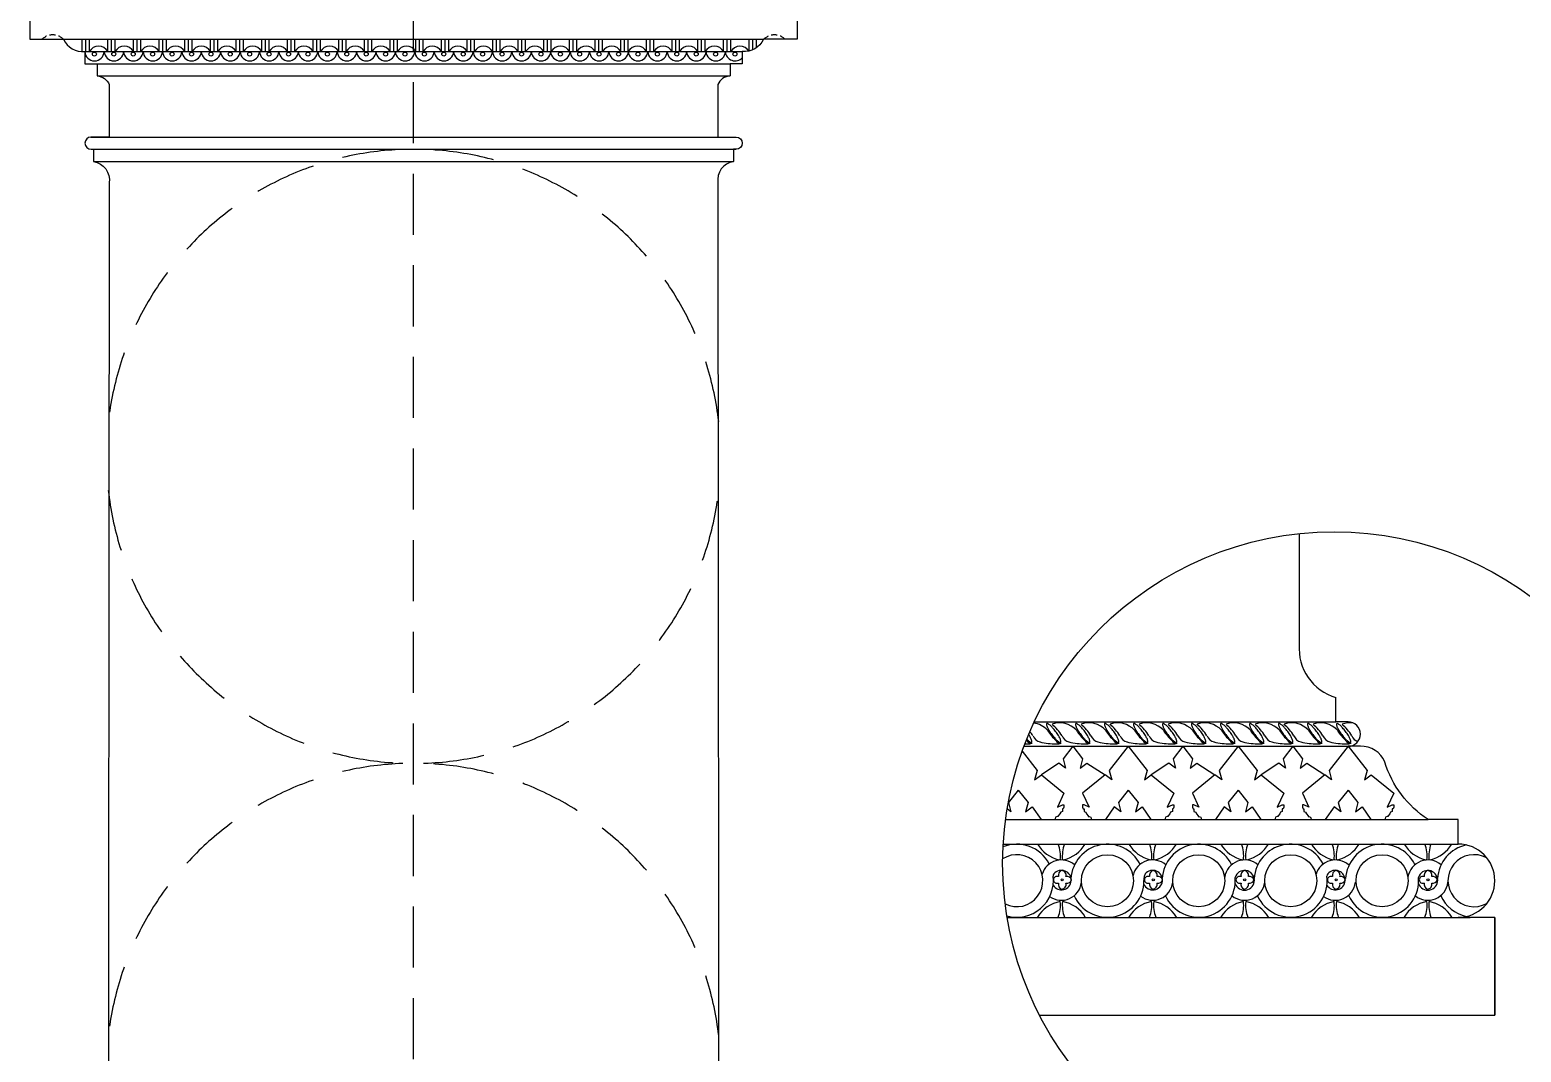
# Model space of a CAD drawing. Extents: x 140 to 2512, y 69 to 3554.
# Drawn here: x 361 to 1582, y 586 to 1423 of the extents above; entities that cross this region are included whole.
import ezdxf

# ---------------------------------------------------------------- set-up
doc = ezdxf.new("R2010")
doc.units = 0
doc.header["$LTSCALE"] = 10
doc.header["$MEASUREMENT"] = 0
doc.linetypes.add('HIDDEN', pattern=[0.375, 0.25, -0.125])
for name, color, linetype in [('3', 3, 'CONTINUOUS'), ('4', 4, 'CONTINUOUS'), ('7', 7, 'CONTINUOUS'), ('BH', 3, 'CONTINUOUS')]:
    doc.layers.add(name, color=color, linetype=linetype)

msp = doc.modelspace()

# ---------------------------------------------------------------- linework, layer by layer
at = {"layer": '3', "linetype": 'HIDDEN', "ltscale": 20}
msp.add_line((675.4, 205.5), (675.4, 3554.4), dxfattribs=at)
at = {"layer": '3'}
for p, q in [((406.4, 1405.5), (944.5, 1405.5)), ((413.4, 1315.5), (937.4, 1315.5)), ((1159.9, 776.7), (1505.8, 776.7)), ((1158, 756.7), (1530.4, 756.7))]:
    msp.add_line(p, q, dxfattribs=at)
for points in [[(1205.1, 840, 0.280919), (1205.3, 840.6, 0.066421), (1204.6, 843.1, 0.030503), (1203.2, 845.6, 0.022024), (1201, 848.8, 0.022024), (1198.5, 851.9, 0.030503), (1196.5, 853.9, 0.066421), (1194.3, 855.3, 0.280919), (1193.7, 855.3, 0.280919), (1193.4, 854.6, 0.066421), (1194.2, 852.2, 0.030503), (1195.5, 849.7, 0.022024), (1197.8, 846.4, 0.022024), (1200.3, 843.4, 0.030503), (1202.3, 841.4, 0.066421), (1204.4, 839.9, 0.280919)], [(1228.8, 840, 0.280919), (1229.1, 840.6, 0.066421), (1228.3, 843.1, 0.030503), (1227, 845.6, 0.022024), (1224.8, 848.8, 0.022024), (1222.3, 851.9, 0.030503), (1220.2, 853.9, 0.066421), (1218.1, 855.3, 0.280919), (1217.4, 855.3, 0.280919), (1217.2, 854.6, 0.066421), (1217.9, 852.2, 0.030503), (1219.3, 849.7, 0.022024), (1221.5, 846.4, 0.022024), (1224, 843.4, 0.030503), (1226, 841.4, 0.066421), (1228.2, 839.9, 0.280919)], [(1252.6, 840, 0.280919), (1252.8, 840.6, 0.066421), (1252, 843.1, 0.030503), (1250.7, 845.6, 0.022024), (1248.5, 848.8, 0.022024), (1246, 851.9, 0.030503), (1244, 853.9, 0.066421), (1241.8, 855.3, 0.280919), (1241.1, 855.3, 0.280919), (1240.9, 854.6, 0.066421), (1241.7, 852.2, 0.030503), (1243, 849.7, 0.022024), (1245.2, 846.4, 0.022024), (1247.7, 843.4, 0.030503), (1249.7, 841.4, 0.066421), (1251.9, 839.9, 0.280919)], [(1276.3, 840, 0.280919), (1276.5, 840.6, 0.066421), (1275.8, 843.1, 0.030503), (1274.4, 845.6, 0.022024), (1272.2, 848.8, 0.022024), (1269.7, 851.9, 0.030503), (1267.7, 853.9, 0.066421), (1265.5, 855.3, 0.280919), (1264.9, 855.3, 0.280919), (1264.6, 854.6, 0.066421), (1265.4, 852.2, 0.030503), (1266.7, 849.7, 0.022024), (1269, 846.4, 0.022024), (1271.4, 843.4, 0.030503), (1273.5, 841.4, 0.066421), (1275.6, 839.9, 0.280919)], [(1300, 840, 0.280919), (1300.3, 840.6, 0.066421), (1299.5, 843.1, 0.030503), (1298.2, 845.6, 0.022024), (1295.9, 848.8, 0.022024), (1293.5, 851.9, 0.030503), (1291.4, 853.9, 0.066421), (1289.3, 855.3, 0.280919), (1288.6, 855.3, 0.280919), (1288.4, 854.6, 0.066421), (1289.1, 852.2, 0.030503), (1290.5, 849.7, 0.022024), (1292.7, 846.4, 0.022024), (1295.2, 843.4, 0.030503), (1297.2, 841.4, 0.066421), (1299.4, 839.9, 0.280919)], [(1323.8, 840, 0.280919), (1324, 840.6, 0.066421), (1323.2, 843.1, 0.030503), (1321.9, 845.6, 0.022024), (1319.7, 848.8, 0.022024), (1317.2, 851.9, 0.030503), (1315.2, 853.9, 0.066421), (1313, 855.3, 0.280919), (1312.3, 855.3, 0.280919), (1312.1, 854.6, 0.066421), (1312.9, 852.2, 0.030503), (1314.2, 849.7, 0.022024), (1316.4, 846.4, 0.022024), (1318.9, 843.4, 0.030503), (1320.9, 841.4, 0.066421), (1323.1, 839.9, 0.280919)], [(1347.5, 840, 0.280919), (1347.7, 840.6, 0.066421), (1347, 843.1, 0.030503), (1345.6, 845.6, 0.022024), (1343.4, 848.8, 0.022024), (1340.9, 851.9, 0.030503), (1338.9, 853.9, 0.066421), (1336.7, 855.3, 0.280919), (1336.1, 855.3, 0.280919), (1335.8, 854.6, 0.066421), (1336.6, 852.2, 0.030503), (1337.9, 849.7, 0.022024), (1340.2, 846.4, 0.022024), (1342.6, 843.4, 0.030503), (1344.7, 841.4, 0.066421), (1346.8, 839.9, 0.280919)], [(1371.2, 840, 0.280919), (1371.5, 840.6, 0.066421), (1370.7, 843.1, 0.030503), (1369.4, 845.6, 0.022024), (1367.1, 848.8, 0.022024), (1364.7, 851.9, 0.030503), (1362.6, 853.9, 0.066421), (1360.5, 855.3, 0.280919), (1359.8, 855.3, 0.280919), (1359.6, 854.6, 0.066421), (1360.3, 852.2, 0.030503), (1361.7, 849.7, 0.022024), (1363.9, 846.4, 0.022024), (1366.4, 843.4, 0.030503), (1368.4, 841.4, 0.066421), (1370.6, 839.9, 0.280919)], [(1395, 840, 0.280919), (1395.2, 840.6, 0.066421), (1394.4, 843.1, 0.030503), (1393.1, 845.6, 0.022024), (1390.9, 848.8, 0.022024), (1388.4, 851.9, 0.030503), (1386.4, 853.9, 0.066421), (1384.2, 855.3, 0.280919), (1383.5, 855.3, 0.280919), (1383.3, 854.6, 0.066421), (1384.1, 852.2, 0.030503), (1385.4, 849.7, 0.022024), (1387.6, 846.4, 0.022024), (1390.1, 843.4, 0.030503), (1392.1, 841.4, 0.066421), (1394.3, 839.9, 0.280919)], [(1418.7, 840, 0.280919), (1418.9, 840.6, 0.066421), (1418.2, 843.1, 0.030503), (1416.8, 845.6, 0.022024), (1414.6, 848.8, 0.022024), (1412.1, 851.9, 0.030503), (1410.1, 853.9, 0.066421), (1407.9, 855.3, 0.280919), (1407.3, 855.3, 0.280919), (1407, 854.6, 0.066421), (1407.8, 852.2, 0.030503), (1409.1, 849.7, 0.022024), (1411.4, 846.4, 0.022024), (1413.8, 843.4, 0.030503), (1415.9, 841.4, 0.066421), (1418, 839.9, 0.280919)], [(1442.4, 840, 0.280919), (1442.7, 840.6, 0.066421), (1441.9, 843.1, 0.030503), (1440.6, 845.6, 0.022024), (1438.3, 848.8, 0.022024), (1435.8, 851.9, 0.030503), (1433.8, 853.9, 0.066421), (1431.7, 855.3, 0.280919), (1431, 855.3, 0.280919), (1430.8, 854.6, 0.066421), (1431.5, 852.2, 0.030503), (1432.9, 849.7, 0.022024), (1435.1, 846.4, 0.022024), (1437.6, 843.4, 0.030503), (1439.6, 841.4, 0.066421), (1441.8, 839.9, 0.280919)]]:
    msp.add_lwpolyline(points, format="xyb", close=True, dxfattribs=at)
msp.add_lwpolyline([(1177.3, 842.6, 0.018749), (1178.5, 841.4, 0.066421), (1180.7, 839.9, 0.280919), (1181.4, 840, 0.280919), (1181.6, 840.6, 0.066421), (1180.8, 843.1, 0.030503), (1179.5, 845.6, 0.006205), (1178.9, 846.5, 0.006205)], format="xyb", dxfattribs=at)
for centre, radius in [((1243.4, 726.7), 21.3), ((1318.1, 726.7), 21.3), ((1393.4, 726.7), 21.3), ((1468.2, 726.7), 21.3), ((1206.3, 727.4), 0.919), ((1280.9, 727.4), 0.919), ((1355.7, 727.4), 0.919), ((1430.6, 727.4), 0.919), ((1505.7, 727.4), 0.919)]:
    msp.add_circle(centre, radius, dxfattribs=at)
at = {"layer": '3', "linetype": 'HIDDEN', "ltscale": 2}
for centre in [(380.1, 1406.6), (970.8, 1406.6)]:
    msp.add_arc(centre, 12.5, 45.4064, 134.5936, dxfattribs=at)
at = {"layer": '3', "linetype": 'HIDDEN', "ltscale": 20}
for centre, start, end in [((675.4, 1074.1), 6.5093, 173.4907), ((675.4, 1074.1), 186.3995, 353.6005), ((675.4, 571.4), 6.5093, 173.4907)]:
    msp.add_arc(centre, 251.4, start, end, dxfattribs=at)
at = {"layer": '3'}
for centre, radius, start, end in [((1180.7, 837.6), 18.3, 42.0276, 82.7446), ((1174.3, 825.6), 37.5, 31.7373, 50.6636), ((1204.4, 837.6), 18.3, 42.0276, 110.0452), ((1198, 825.6), 37.5, 31.7373, 50.6636), ((1228.2, 837.6), 18.3, 42.0276, 110.0452), ((1221.7, 825.6), 37.5, 31.7373, 50.6636), ((1251.9, 837.6), 18.3, 42.0276, 110.0452), ((1245.5, 825.6), 37.5, 31.7373, 50.6636), ((1275.6, 837.6), 18.3, 42.0276, 110.0452), ((1269.2, 825.6), 37.5, 31.7373, 50.6636), ((1299.4, 837.6), 18.3, 42.0276, 110.0452), ((1292.9, 825.6), 37.5, 31.7373, 50.6636), ((1323.1, 837.6), 18.3, 42.0276, 110.0452), ((1316.7, 825.6), 37.5, 31.7373, 50.6636), ((1346.8, 837.6), 18.3, 42.0276, 110.0452), ((1340.4, 825.6), 37.5, 31.7373, 50.6636), ((1370.5, 837.6), 18.3, 42.0276, 110.0452), ((1364.1, 825.6), 37.5, 31.7373, 50.6636), ((1394.3, 837.6), 18.3, 42.0276, 110.0452), ((1387.9, 825.6), 37.5, 31.7373, 50.6636), ((1418, 837.6), 18.3, 42.0276, 110.0452), ((1411.6, 825.6), 37.5, 31.7373, 50.6636), ((1441.7, 837.6), 18.3, 80.3851, 110.0452), ((1150.5, 825.6), 37.5, 31.7373, 38.4698), ((1190, 848.2), 8.05, 201.2177, 257.1306), ((1236.5, 877.7), 50.6, 213.4183, 225.965), ((1213.7, 848.2), 8.05, 201.2177, 257.1306), ((1260.2, 877.7), 50.6, 213.4183, 225.965), ((1237.4, 848.2), 8.05, 201.2177, 257.1306), ((1284, 877.7), 50.6, 213.4183, 225.965), ((1261.2, 848.2), 8.05, 201.2177, 257.1306), ((1307.7, 877.7), 50.6, 213.4183, 225.965), ((1284.9, 848.2), 8.05, 201.2177, 257.1306), ((1331.4, 877.7), 50.6, 213.4183, 225.965), ((1308.6, 848.2), 8.05, 201.2177, 257.1306), ((1355.2, 877.7), 50.6, 213.4183, 225.965), ((1332.4, 848.2), 8.05, 201.2177, 257.1306), ((1378.9, 877.7), 50.6, 213.4183, 225.965), ((1356.1, 848.2), 8.05, 201.2177, 257.1306), ((1402.6, 877.7), 50.6, 213.4183, 225.965), ((1379.8, 848.2), 8.05, 201.2177, 257.1306), ((1426.4, 877.7), 50.6, 213.4183, 225.965), ((1403.5, 848.2), 8.05, 201.2177, 257.1306), ((1450.1, 877.7), 50.6, 213.4183, 225.965), ((1427.3, 848.2), 8.05, 201.2177, 257.1306), ((1473.8, 877.7), 50.6, 213.4183, 225.965), ((1451, 848.2), 8.05, 201.2177, 250.4505), ((1175.8, 882.4), 43.6, 270.0513, 272.776), ((1212.8, 877.7), 50.6, 225.0391, 225.965), ((1180.9, 843.1), 3.8, 207.8844, 282.2501), ((1179, 845.5), 6.72, 260.2461, 293.9968), ((1199.5, 882.4), 43.6, 254.9119, 272.776), ((1204.7, 843.1), 3.8, 207.8844, 282.2501), ((1202.8, 845.5), 6.72, 260.2461, 293.9968), ((1223.2, 882.4), 43.6, 254.9119, 272.776), ((1228.4, 843.1), 3.8, 207.8844, 282.2501), ((1226.5, 845.5), 6.72, 260.2461, 293.9968), ((1247, 882.4), 43.6, 254.9119, 272.776), ((1252.1, 843.1), 3.8, 207.8844, 282.2501), ((1250.2, 845.5), 6.72, 260.2461, 293.9968), ((1270.7, 882.4), 43.6, 254.9119, 272.776), ((1275.9, 843.1), 3.8, 207.8844, 282.2501), ((1273.9, 845.5), 6.72, 260.2461, 293.9968), ((1294.4, 882.4), 43.6, 254.9119, 272.776), ((1299.6, 843.1), 3.8, 207.8844, 282.2501), ((1297.7, 845.5), 6.72, 260.2461, 293.9968), ((1318.2, 882.4), 43.6, 254.9119, 272.776), ((1323.3, 843.1), 3.8, 207.8844, 282.2501), ((1321.4, 845.5), 6.72, 260.2461, 293.9968), ((1341.9, 882.4), 43.6, 254.9119, 272.776), ((1347.1, 843.1), 3.8, 207.8844, 282.2501), ((1345.1, 845.5), 6.72, 260.2461, 293.9968), ((1365.6, 882.4), 43.6, 254.9119, 272.776), ((1370.8, 843.1), 3.8, 207.8844, 282.2501), ((1368.9, 845.5), 6.72, 260.2461, 293.9968), ((1389.4, 882.4), 43.6, 254.9119, 272.776), ((1394.5, 843.1), 3.8, 207.8844, 282.2501), ((1392.6, 845.5), 6.72, 260.2461, 293.9968), ((1413.1, 882.4), 43.6, 254.9119, 272.776), ((1418.3, 843.1), 3.8, 207.8844, 282.2501), ((1416.3, 845.5), 6.72, 260.2461, 293.9968), ((1436.8, 882.4), 43.6, 254.9119, 272.776), ((1442, 843.1), 3.8, 207.8844, 282.2501), ((1440.1, 845.5), 6.72, 260.2461, 293.9968), ((1169.2, 726.7), 21.3, 243.3898, 122.9435), ((1169.2, 726.7), 29.9, 27.4099, 112.2286), ((1209.8, 770.8), 27.6, 210.7907, 257.1824), ((1176.2, 746.8), 28.7, 354.1276, 20.1297), ((1235.1, 746.8), 28.7, 159.8703, 185.8724), ((1201.5, 770.8), 27.6, 282.8176, 329.2093), ((1243.4, 726.7), 29.9, 26.7718, 176.6486), ((1284.6, 770.8), 27.6, 210.7907, 257.1824), ((1251, 746.8), 28.7, 354.1276, 20.1297), ((1309.8, 746.8), 28.7, 159.8703, 185.8724), ((1276.2, 770.8), 27.6, 282.8176, 329.2093), ((1318.1, 726.7), 29.9, 26.1041, 176.6486), ((1359.8, 770.8), 27.6, 210.7907, 257.1824), ((1326.2, 746.8), 28.7, 354.1276, 20.1297), ((1385.1, 746.8), 28.7, 159.8703, 185.8724), ((1351.5, 770.8), 27.6, 282.8176, 329.2093), ((1393.4, 726.7), 29.9, 27.4099, 176.6486), ((1434, 770.8), 27.6, 210.7907, 257.1824), ((1400.4, 746.8), 28.7, 354.1276, 20.1297), ((1459.3, 746.8), 28.7, 159.8703, 185.8724), ((1425.7, 770.8), 27.6, 282.8176, 329.2093), ((1468.2, 726.7), 29.9, 26.1041, 176.6486), ((1509.9, 770.8), 27.6, 210.7907, 257.1824), ((1476.3, 746.8), 28.7, 354.1276, 20.1297), ((1535.1, 746.8), 28.7, 159.8703, 185.8724), ((1501.5, 770.8), 27.6, 282.8176, 329.2093), ((1543.4, 726.7), 29.9, 102.123, 176.6486), ((1543.4, 726.7), 21.3, 60.7582, 299.235), ((1205.7, 727.2), 16.5, 49.0235, 162.9364), ((1205.7, 727.2), 8, 211.6849, 140.2199), ((1207.6, 731.1), 4.4, 113.6645, 194.3636), ((1205.5, 731), 4.07, 346.5868, 83.2221), ((1280.4, 727.2), 16.5, 49.0235, 166.7316), ((1280.4, 727.2), 8, 204.9912, 140.2199), ((1282.2, 731.1), 4.4, 113.6645, 194.3636), ((1280, 731), 4.07, 346.5868, 83.2221), ((1355.7, 727.2), 16.5, 49.0235, 171.9829), ((1355.6, 727), 8.07, 199.2187, 162.7424), ((1357, 731.1), 4.4, 113.6645, 194.3636), ((1354.8, 731), 4.07, 346.5868, 83.2221), ((1429.9, 727.2), 16.5, 49.0235, 162.9364), ((1429.9, 727.2), 8, 211.6849, 140.2199), ((1431.9, 731.1), 4.4, 113.6645, 194.3636), ((1429.7, 731), 4.07, 346.5868, 83.2221), ((1505.7, 727.2), 16.5, 49.0235, 171.9829), ((1505.6, 727), 8.07, 199.2187, 162.7424), ((1507, 731.1), 4.4, 113.6645, 194.3636), ((1504.9, 731), 4.07, 346.5868, 83.2221), ((1169.2, 726.7), 29.9, 254.1046, 7.2121), ((1205.7, 727.2), 16.5, 234.0596, 353.595), ((1205.1, 729.3), 6.37, 151.5002, 169.7165), ((1202.3, 727), 3.23, 70.8129, 172.376), ((1202.3, 727.8), 3.23, 187.624, 289.1871), ((1207.6, 723.7), 4.4, 165.6364, 246.3355), ((1205.5, 723.8), 4.07, 276.7779, 13.4132), ((1210.2, 726.2), 3.95, 17.5326, 101.0553), ((1210.2, 728.6), 3.95, 258.9447, 342.4674), ((1243.4, 726.7), 29.9, 204.2157, 354.531), ((1280.4, 727.2), 16.5, 233.0449, 353.595), ((1290.9, 725.4), 18, 157.5397, 185.1395), ((1276.8, 727), 3.23, 70.8129, 172.376), ((1276.8, 727.8), 3.23, 187.624, 289.1871), ((1282.2, 723.7), 4.4, 165.6364, 246.3355), ((1280, 723.8), 4.07, 276.7779, 13.4132), ((1284.7, 726.2), 3.95, 17.5326, 101.0553), ((1284.7, 728.6), 3.95, 258.9447, 342.4674), ((1318.1, 726.7), 29.9, 204.2157, 5.2656), ((1355.7, 727.2), 16.5, 231.3218, 353.595), ((1351.7, 727), 3.23, 70.8129, 172.376), ((1351.7, 727.8), 3.23, 187.624, 289.1871), ((1357, 723.7), 4.4, 165.6364, 246.3355), ((1354.8, 723.8), 4.07, 276.7779, 13.4132), ((1359.6, 726.2), 3.95, 17.5326, 101.0553), ((1359.6, 728.6), 3.95, 258.9447, 342.4674), ((1393.4, 726.7), 29.9, 204.2157, 7.2121), ((1429.9, 727.2), 16.5, 234.0596, 353.595), ((1429.3, 729.3), 6.37, 151.5002, 169.7165), ((1426.6, 727), 3.23, 70.8129, 172.376), ((1426.6, 727.8), 3.23, 187.624, 289.1871), ((1431.9, 723.7), 4.4, 165.6364, 246.3355), ((1429.7, 723.8), 4.07, 276.7779, 13.4132), ((1434.4, 726.2), 3.95, 17.5326, 101.0553), ((1434.4, 728.6), 3.95, 258.9447, 342.4674), ((1468.2, 726.7), 29.9, 204.2157, 5.2656), ((1505.7, 727.2), 16.5, 231.3218, 353.595), ((1501.7, 727), 3.23, 70.8129, 172.376), ((1501.7, 727.8), 3.23, 187.624, 289.1871), ((1507, 723.7), 4.4, 165.6364, 246.3355), ((1504.9, 723.8), 4.07, 276.7779, 13.4132), ((1509.6, 726.2), 3.95, 17.5326, 101.0553), ((1509.6, 728.6), 3.95, 258.9447, 342.4674), ((1209, 683.4), 26.5, 99.1387, 149.712), ((1176.2, 706.7), 28.7, 339.8703, 5.8724), ((1235.1, 706.7), 28.7, 174.1276, 200.1297), ((1202.4, 683.4), 26.5, 30.288, 80.8613), ((1283.7, 683.4), 26.5, 99.1387, 149.712), ((1251, 706.7), 28.7, 339.8703, 5.8724), ((1309.8, 706.7), 28.7, 174.1276, 200.1297), ((1277.1, 683.4), 26.5, 30.288, 80.8613), ((1359, 683.4), 26.5, 99.1387, 149.712), ((1326.2, 706.7), 28.7, 339.8703, 5.8724), ((1385.1, 706.7), 28.7, 174.1276, 200.1297), ((1352.4, 683.4), 26.5, 30.288, 80.8613), ((1433.2, 683.4), 26.5, 99.1387, 149.712), ((1400.4, 706.7), 28.7, 339.8703, 5.8724), ((1459.3, 706.7), 28.7, 174.1276, 200.1297), ((1426.6, 683.4), 26.5, 30.288, 80.8613), ((1509, 683.4), 26.5, 99.1387, 149.712), ((1476.3, 706.7), 28.7, 339.8703, 5.8724), ((1535.1, 706.7), 28.7, 174.1276, 200.1297), ((1502.4, 683.4), 26.5, 30.288, 80.8613), ((1543.4, 726.7), 29.9, 204.2157, 257.8702)]:
    msp.add_arc(centre, radius, start, end, dxfattribs=at)
at = {"layer": '4'}
for p, q in [((411.4, 1335.5), (426.4, 1335.5)), ((1560.4, 696.7), (1560.4, 616.7)), ((1187.7, 616.7), (1560.4, 616.7))]:
    msp.add_line(p, q, dxfattribs=at)
for points in [[(361.4, 1445.5), (361.4, 1415.5), (388.9, 1415.5, 0.308027), (406.4, 1405.5), (406.4, 1395.5), (416.4, 1395.5), (416.4, 1385.5, -0.298167), (426.4, 1378.4), (426.4, 1335.5), (411.4, 1335.5, 0.991775), (411.5, 1325.5), (413.4, 1325.5), (413.4, 1315.5)], [(989.5, 1445.5), (989.5, 1415.5), (962, 1415.5, -0.308027), (944.5, 1405.5), (944.5, 1395.5), (934.5, 1395.5), (934.5, 1385.5, 0.298167), (924.5, 1378.4), (924.5, 1335.5), (939.5, 1335.5, -0.991775), (939.4, 1325.5), (937.4, 1325.5), (937.4, 1315.5)], [(413.4, 1315.5, -0.409438), (426.4, 1297.9), (425.4, 357.2, -0.355497), (410.4, 335.5)], [(937.4, 1315.5, 0.409438), (924.5, 1297.9), (925.4, 357.2, 0.355497), (940.4, 335.5)], [(1400.3, 1010.8), (1400.4, 920.1, 0.355497), (1430.4, 876.7)], [(1560.4, 616.7), (1560.4, 696.7), (1530.4, 696.7, 1), (1530.4, 756.7), (1530.4, 776.7), (1505.8, 776.7, -0.172008), (1470.4, 823.8, 0.31452), (1450.4, 836.7), (1440.4, 836.7, 1), (1440.4, 856.7), (1430.4, 856.7), (1430.4, 876.7)]]:
    msp.add_lwpolyline(points, format="xyb", dxfattribs=at)
at = {"layer": '7'}
for p, q in [((361.4, 1415.5), (962, 1415.5)), ((416.4, 1395.5), (934.5, 1395.5)), ((416.4, 1385.5), (934.5, 1385.5)), ((426.4, 1335.5), (924.5, 1335.5)), ((413.4, 1325.5), (939.4, 1325.5)), ((1183.4, 856.7), (1430.4, 856.7)), ((1175, 836.7), (1440.4, 836.7)), ((1161.2, 696.7), (1540.4, 696.7))]:
    msp.add_line(p, q, dxfattribs=at)
at = {"layer": 'BH'}
for p, q in [((404.2, 1405.5), (404.2, 1415.5)), ((407.2, 1405.5), (407.2, 1415.5)), ((410.2, 1405.5), (410.2, 1415.5)), ((425.2, 1405.5), (425.2, 1415.5)), ((428.2, 1405.5), (428.2, 1415.5)), ((431.2, 1405.5), (431.2, 1415.5)), ((446.2, 1405.5), (446.2, 1415.5)), ((449.2, 1405.5), (449.2, 1415.5)), ((452.2, 1405.5), (452.2, 1415.5)), ((467.2, 1405.5), (467.2, 1415.5)), ((470.2, 1405.5), (470.2, 1415.5)), ((473.2, 1405.5), (473.2, 1415.5)), ((488.2, 1405.5), (488.2, 1415.5)), ((491.2, 1405.5), (491.2, 1415.5)), ((494.2, 1405.5), (494.2, 1415.5)), ((509.2, 1405.5), (509.2, 1415.5)), ((512.2, 1405.5), (512.2, 1415.5)), ((515.2, 1405.5), (515.2, 1415.5)), ((530.2, 1405.5), (530.2, 1415.5)), ((533.2, 1405.5), (533.2, 1415.5)), ((536.2, 1405.5), (536.2, 1415.5)), ((551.2, 1405.5), (551.2, 1415.5)), ((554.2, 1405.5), (554.2, 1415.5)), ((557.2, 1405.5), (557.2, 1415.5)), ((572.2, 1405.5), (572.2, 1415.5)), ((575.2, 1405.5), (575.2, 1415.5)), ((578.2, 1405.5), (578.2, 1415.5)), ((593.2, 1405.5), (593.2, 1415.5)), ((596.2, 1405.5), (596.2, 1415.5)), ((599.2, 1405.5), (599.2, 1415.5)), ((614.2, 1405.5), (614.2, 1415.5)), ((617.2, 1405.5), (617.2, 1415.5)), ((620.2, 1405.5), (620.2, 1415.5)), ((635.2, 1405.5), (635.2, 1415.5)), ((638.2, 1405.5), (638.2, 1415.5)), ((641.2, 1405.5), (641.2, 1415.5)), ((656.2, 1405.5), (656.2, 1415.5)), ((659.2, 1405.5), (659.2, 1415.5)), ((662.2, 1405.5), (662.2, 1415.5)), ((677.2, 1405.5), (677.2, 1415.5)), ((680.2, 1405.5), (680.2, 1415.5)), ((683.2, 1405.5), (683.2, 1415.5)), ((698.2, 1405.5), (698.2, 1415.5)), ((701.2, 1405.5), (701.2, 1415.5)), ((704.2, 1405.5), (704.2, 1415.5)), ((719.2, 1405.5), (719.2, 1415.5)), ((722.2, 1405.5), (722.2, 1415.5)), ((725.2, 1405.5), (725.2, 1415.5)), ((740.2, 1405.5), (740.2, 1415.5)), ((743.2, 1405.5), (743.2, 1415.5)), ((746.2, 1405.5), (746.2, 1415.5)), ((761.2, 1405.5), (761.2, 1415.5)), ((764.2, 1405.5), (764.2, 1415.5)), ((767.2, 1405.5), (767.2, 1415.5)), ((782.2, 1405.5), (782.2, 1415.5)), ((785.2, 1405.5), (785.2, 1415.5)), ((788.2, 1405.5), (788.2, 1415.5)), ((803.2, 1405.5), (803.2, 1415.5)), ((806.2, 1405.5), (806.2, 1415.5)), ((809.2, 1405.5), (809.2, 1415.5)), ((824.2, 1405.5), (824.2, 1415.5)), ((827.2, 1405.5), (827.2, 1415.5)), ((830.2, 1405.5), (830.2, 1415.5)), ((845.2, 1405.5), (845.2, 1415.5)), ((848.2, 1405.5), (848.2, 1415.5)), ((851.2, 1405.5), (851.2, 1415.5)), ((866.2, 1405.5), (866.2, 1415.5)), ((869.2, 1405.5), (869.2, 1415.5)), ((872.2, 1405.5), (872.2, 1415.5)), ((887.2, 1405.5), (887.2, 1415.5)), ((890.2, 1405.5), (890.2, 1415.5)), ((893.2, 1405.5), (893.2, 1415.5)), ((908.2, 1405.5), (908.2, 1415.5)), ((911.2, 1405.5), (911.2, 1415.5)), ((914.2, 1405.5), (914.2, 1415.5)), ((929.2, 1405.5), (929.2, 1415.5)), ((932.2, 1405.5), (932.2, 1415.5)), ((935.2, 1405.5), (935.2, 1415.5)), ((950.2, 1405.9), (950.2, 1415.5)), ((953.2, 1407), (953.2, 1415.5)), ((956.2, 1408.7), (956.2, 1415.5))]:
    msp.add_line(p, q, dxfattribs=at)
for points in [[(1173.5, 832.7), (1185.9, 816.9), (1183.8, 809.3), (1189.3, 813.4), (1207.8, 798.4), (1202.4, 786.8), (1206.5, 788.8), (1207.2, 788.8), (1207.8, 788.8), (1207.8, 788.2), (1207.8, 786.8), (1207.2, 785.4), (1206.5, 785.4), (1206.5, 784.7), (1206.5, 784), (1206.5, 783.4), (1205.1, 782.7), (1204.4, 781.3), (1203.1, 779.9), (1203.1, 779.3), (1202.4, 779.3), (1201, 778.6), (1200.3, 776.5)], [(1215.1, 836.7), (1207.1, 826.4), (1209.1, 818.9), (1203.6, 823), (1189.3, 813.4)], [(1215.1, 836.7), (1223.1, 826.4), (1221, 818.9), (1226.5, 823), (1241.4, 813.4)], [(1260.4, 836.7), (1244.9, 816.9), (1246.9, 809.3), (1241.4, 813.4), (1222.9, 798.4), (1228.3, 786.8), (1224.2, 788.8), (1223.5, 788.8), (1222.9, 788.8), (1222.9, 788.2), (1222.9, 786.8), (1223.5, 785.4), (1224.2, 785.4), (1224.2, 784.7), (1224.2, 784), (1224.2, 783.4), (1225.6, 782.7), (1226.3, 781.3), (1227.6, 779.9), (1227.6, 779.3), (1228.3, 779.3), (1229.7, 778.6), (1230.4, 776.5)], [(1260.4, 836.7), (1275.9, 816.9), (1273.8, 809.3), (1279.3, 813.4), (1297.8, 798.4), (1292.4, 786.8), (1296.5, 788.8), (1297.2, 788.8), (1297.8, 788.8), (1297.8, 788.2), (1297.8, 786.8), (1297.2, 785.4), (1296.5, 785.4), (1296.5, 784.7), (1296.5, 784), (1296.5, 783.4), (1295.1, 782.7), (1294.4, 781.3), (1293.1, 779.9), (1293.1, 779.3), (1292.4, 779.3), (1291, 778.6), (1290.3, 776.5)], [(1305.1, 836.7), (1297.1, 826.4), (1299.1, 818.9), (1293.6, 823), (1279.3, 813.4)], [(1305.1, 836.7), (1313.1, 826.4), (1311, 818.9), (1316.5, 823), (1331.4, 813.4)], [(1350.4, 836.7), (1334.9, 816.9), (1336.9, 809.3), (1331.4, 813.4), (1312.9, 798.4), (1318.3, 786.8), (1314.2, 788.8), (1313.5, 788.8), (1312.9, 788.8), (1312.9, 788.2), (1312.9, 786.8), (1313.5, 785.4), (1314.2, 785.4), (1314.2, 784.7), (1314.2, 784), (1314.2, 783.4), (1315.6, 782.7), (1316.3, 781.3), (1317.6, 779.9), (1317.6, 779.3), (1318.3, 779.3), (1319.7, 778.6), (1320.4, 776.5)], [(1350.4, 836.7), (1365.9, 816.9), (1363.8, 809.3), (1369.3, 813.4), (1387.8, 798.4), (1382.4, 786.8), (1386.5, 788.8), (1387.2, 788.8), (1387.8, 788.8), (1387.8, 788.2), (1387.8, 786.8), (1387.2, 785.4), (1386.5, 785.4), (1386.5, 784.7), (1386.5, 784), (1386.5, 783.4), (1385.1, 782.7), (1384.4, 781.3), (1383.1, 779.9), (1383.1, 779.3), (1382.4, 779.3), (1381, 778.6), (1380.3, 776.5)], [(1395.1, 836.7), (1387.1, 826.4), (1389.1, 818.9), (1383.6, 823), (1369.3, 813.4)], [(1395.1, 836.7), (1403.1, 826.4), (1401, 818.9), (1406.5, 823), (1421.4, 813.4)], [(1440.4, 836.7), (1424.9, 816.9), (1426.9, 809.3), (1421.4, 813.4), (1402.9, 798.4), (1408.3, 786.8), (1404.2, 788.8), (1403.5, 788.8), (1402.9, 788.8), (1402.9, 788.2), (1402.9, 786.8), (1403.5, 785.4), (1404.2, 785.4), (1404.2, 784.7), (1404.2, 784), (1404.2, 783.4), (1405.6, 782.7), (1406.3, 781.3), (1407.6, 779.9), (1407.6, 779.3), (1408.3, 779.3), (1409.7, 778.6), (1410.4, 776.5)], [(1440.4, 836.7), (1455.9, 816.9), (1453.8, 809.3), (1459.3, 813.4), (1477.8, 798.4), (1472.4, 786.8), (1476.5, 788.8), (1477.2, 788.8), (1477.8, 788.8), (1477.8, 788.2), (1477.8, 786.8), (1477.2, 785.4), (1476.5, 785.4), (1476.5, 784.7), (1476.5, 784), (1476.5, 783.4), (1475.1, 782.7), (1474.4, 781.3), (1473.1, 779.9), (1473.1, 779.3), (1472.4, 779.3), (1471, 778.6), (1470.3, 776.5)], [(1170.4, 800.9), (1162.3, 790.7), (1164.4, 783.2), (1161.2, 785.5)], [(1170.4, 800.9), (1178.4, 790.7), (1176.3, 783.2), (1181.8, 787.3), (1189, 776.7)], [(1260.4, 800.9), (1252.3, 790.7), (1254.4, 783.2), (1248.9, 787.3), (1241.7, 776.7)], [(1260.4, 800.9), (1268.4, 790.7), (1266.3, 783.2), (1271.8, 787.3), (1279, 776.7)], [(1350.4, 800.9), (1342.3, 790.7), (1344.4, 783.2), (1338.9, 787.3), (1331.7, 776.7)], [(1350.4, 800.9), (1358.4, 790.7), (1356.3, 783.2), (1361.8, 787.3), (1369, 776.7)], [(1440.4, 800.9), (1432.3, 790.7), (1434.4, 783.2), (1428.9, 787.3), (1421.7, 776.7)], [(1440.4, 800.9), (1448.4, 790.7), (1446.3, 783.2), (1451.8, 787.3), (1459, 776.7)]]:
    msp.add_lwpolyline(points, dxfattribs=at)
for centre, radius in [((414.2, 1403.4), 1.63), ((430.1, 1403.4), 1.63), ((446, 1403.4), 1.63), ((461.9, 1403.4), 1.63), ((477.8, 1403.4), 1.63), ((493.7, 1403.4), 1.63), ((509.6, 1403.4), 1.63), ((525.4, 1403.4), 1.63), ((541.3, 1403.4), 1.63), ((557.2, 1403.4), 1.63), ((573.1, 1403.4), 1.63), ((589, 1403.4), 1.63), ((604.9, 1403.4), 1.63), ((620.8, 1403.4), 1.63), ((636.7, 1403.4), 1.63), ((652.6, 1403.4), 1.63), ((668.4, 1403.4), 1.63), ((684.3, 1403.4), 1.63), ((700.2, 1403.4), 1.63), ((716.1, 1403.4), 1.63), ((732, 1403.4), 1.63), ((747.9, 1403.4), 1.63), ((763.8, 1403.4), 1.63), ((779.7, 1403.4), 1.63), ((795.6, 1403.4), 1.63), ((811.4, 1403.4), 1.63), ((827.3, 1403.4), 1.63), ((843.2, 1403.4), 1.63), ((859.1, 1403.4), 1.63), ((875, 1403.4), 1.63), ((890.9, 1403.4), 1.63), ((906.8, 1403.4), 1.63), ((922.7, 1403.4), 1.63), ((938.5, 1403.4), 1.63), ((1428.9, 741), 271.3)]:
    msp.add_circle(centre, radius, dxfattribs=at)
for centre, radius, start, end in [((414.3, 1405.8), 7.95, 182.3465, 357.6535), ((417.7, 1401.3), 8.56, 28.8638, 151.1362), ((430.2, 1405.8), 7.95, 182.3465, 357.6535), ((438.7, 1401.3), 8.56, 28.8638, 151.1362), ((446.1, 1405.8), 7.95, 182.3465, 357.6535), ((459.7, 1401.3), 8.56, 28.8638, 151.1362), ((462, 1405.8), 7.95, 182.3465, 357.6535), ((477.9, 1405.8), 7.95, 182.3465, 357.6535), ((480.7, 1401.3), 8.56, 28.8638, 151.1362), ((493.8, 1405.8), 7.95, 182.3465, 357.6535), ((501.7, 1401.3), 8.56, 28.8638, 151.1362), ((509.6, 1405.8), 7.95, 182.3465, 357.6535), ((522.7, 1401.3), 8.56, 28.8638, 151.1362), ((525.5, 1405.8), 7.95, 182.3465, 357.6535), ((541.4, 1405.8), 7.95, 182.3465, 357.6535), ((543.7, 1401.3), 8.56, 28.8638, 151.1362), ((557.3, 1405.8), 7.95, 182.3465, 357.6535), ((564.7, 1401.3), 8.56, 28.8638, 151.1362), ((573.2, 1405.8), 7.95, 182.3465, 357.6535), ((585.7, 1401.3), 8.56, 28.8638, 151.1362), ((589.1, 1405.8), 7.95, 182.3465, 357.6535), ((605, 1405.8), 7.95, 182.3465, 357.6535), ((606.7, 1401.3), 8.56, 28.8638, 151.1362), ((620.9, 1405.8), 7.95, 182.3465, 357.6535), ((627.7, 1401.3), 8.56, 28.8638, 151.1362), ((636.8, 1405.8), 7.95, 182.3465, 357.6535), ((648.7, 1401.3), 8.56, 28.8638, 151.1362), ((652.6, 1405.8), 7.95, 182.3465, 357.6535), ((668.5, 1405.8), 7.95, 182.3465, 357.6535), ((669.7, 1401.3), 8.56, 28.8638, 151.1362), ((684.4, 1405.8), 7.95, 182.3465, 357.6535), ((690.7, 1401.3), 8.56, 28.8638, 151.1362), ((700.3, 1405.8), 7.95, 182.3465, 357.6535), ((711.7, 1401.3), 8.56, 28.8638, 151.1362), ((716.2, 1405.8), 7.95, 182.3465, 357.6535), ((732.1, 1405.8), 7.95, 182.3465, 357.6535), ((732.7, 1401.3), 8.56, 28.8638, 151.1362), ((748, 1405.8), 7.95, 182.3465, 357.6535), ((753.7, 1401.3), 8.56, 28.8638, 151.1362), ((763.9, 1405.8), 7.95, 182.3465, 357.6535), ((774.7, 1401.3), 8.56, 28.8638, 151.1362), ((779.8, 1405.8), 7.95, 182.3465, 357.6535), ((795.6, 1405.8), 7.95, 182.3465, 357.6535), ((795.7, 1401.3), 8.56, 28.8638, 151.1362), ((811.5, 1405.8), 7.95, 182.3465, 357.6535), ((816.7, 1401.3), 8.56, 28.8638, 151.1362), ((827.4, 1405.8), 7.95, 182.3465, 357.6535), ((837.7, 1401.3), 8.56, 28.8638, 151.1362), ((843.3, 1405.8), 7.95, 182.3465, 357.6535), ((858.7, 1401.3), 8.56, 28.8638, 151.1362), ((859.2, 1405.8), 7.95, 182.3465, 357.6535), ((875.1, 1405.8), 7.95, 182.3465, 357.6535), ((879.7, 1401.3), 8.56, 28.8638, 151.1362), ((891, 1405.8), 7.95, 182.3465, 357.6535), ((900.7, 1401.3), 8.56, 28.8638, 151.1362), ((906.9, 1405.8), 7.95, 182.3465, 357.6535), ((921.7, 1401.3), 8.56, 28.8638, 151.1362), ((922.8, 1405.8), 7.95, 182.3465, 357.6535), ((938.6, 1405.8), 7.95, 182.3465, 317.7342), ((942.7, 1401.3), 8.56, 32.007, 151.1362), ((938.6, 1405.8), 7.95, 357.3428, 357.6535)]:
    msp.add_arc(centre, radius, start, end, dxfattribs=at)

doc.saveas('drawing.dxf')
